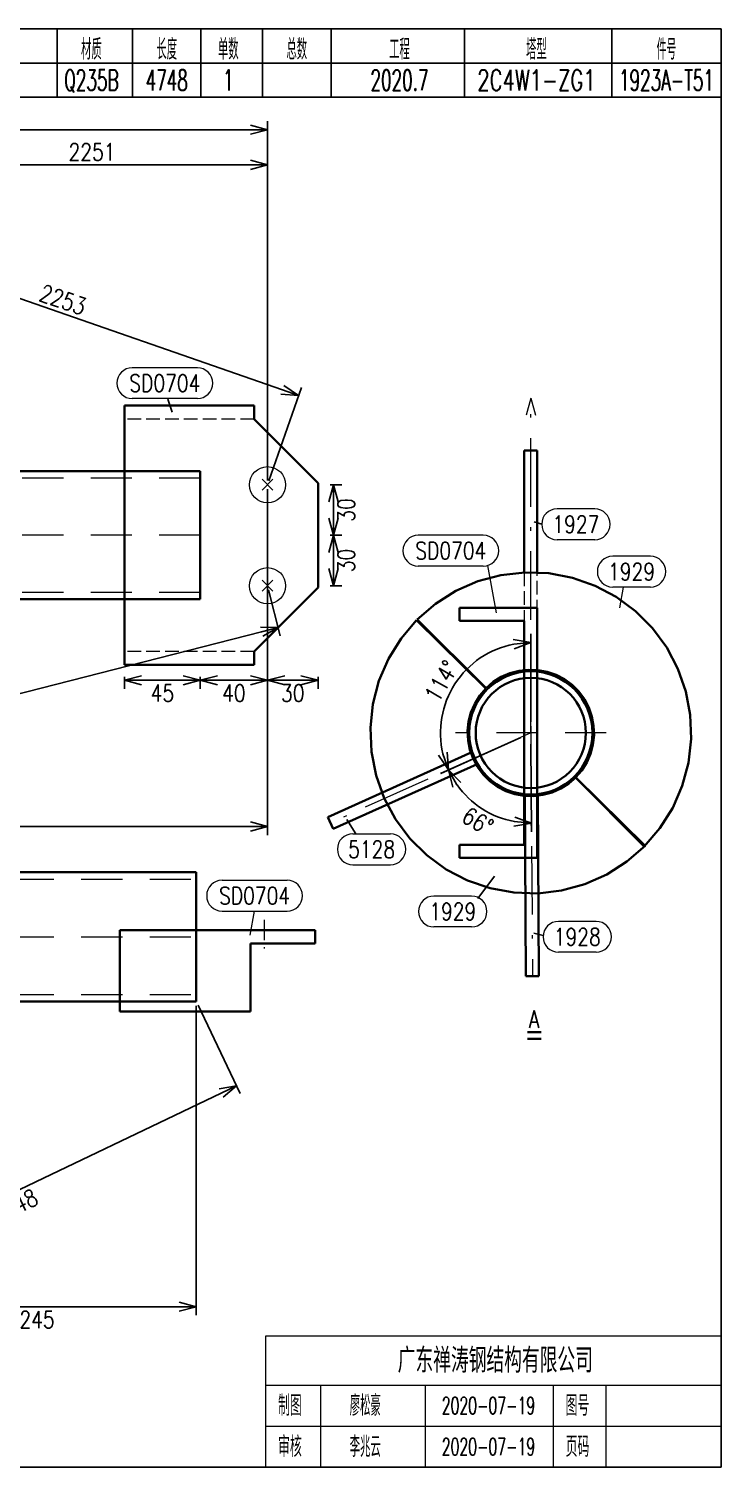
# Model space of a CAD drawing. Extents: x 154981 to 165753, y -86801 to -82885.
# Drawn here: x 160073 to 160174.1, y -84356.7 to -84146.7 of the extents above; entities that cross this region are included whole.
import ezdxf
from ezdxf.enums import TextEntityAlignment as Align

# ---------------------------------------------------------------- set-up
doc = ezdxf.new("R2010")
doc.units = 0
doc.header["$MEASUREMENT"] = 0
for name, pattern in [('一点画线', [5.2, 3, -1, 0.2, -1]), ('虚线', [2.75, 2, -0.75]), ('长一点画线', [16.5, 10, -3, 0.5, -3]), ('长虚线', [10, 6, -4])]:
    doc.linetypes.add(name, pattern=pattern)
doc.layers.get('0').update_dxf_attribs({"linetype": 'CONTINUOUS', "lineweight": 25})
doc.layers.get('Defpoints').update_dxf_attribs({"linetype": 'CONTINUOUS'})
doc.layers.add('4', color=7, linetype='CONTINUOUS', lineweight=25)
doc.layers.add('5', color=7, linetype='CONTINUOUS', lineweight=25)
doc.styles.add('DimFont', font='simplex.shx', dxfattribs={"width": 0.8, "bigfont": 'gbhzfs.shx'})
doc.styles.get("Standard").update_dxf_attribs({"font": 'simplex.shx', "width": 0.7, "height": 3, "bigfont": 'gbhzfs.shx'})
doc.dimstyles.new('DHDxfDimStyleOpen30', dxfattribs={"dimtxt": 2.5, "dimasz": 2.5, "dimexe": 1.25, "dimexo": 0.625, "dimtad": 2, "dimtxsty": 'DimFont', "dimblk": 'OPEN30', "dimblk1": 'OPEN30', "dimblk2": 'OPEN30', "dimcen": 2.5, "dimadec": 0, "dimazin": 0, "dimtfac": 1, "dimtmove": 0, "dimatfit": 3, "dimfxl": 0, "dimarcsym": 0})

# ---------------------------------------------------------------- blocks, each defined once
blk = doc.blocks.new('_OPEN30')
at = {"color": 0, "linetype": 'ByBlock', "lineweight": -2}
for p, q in [((-1, 0.268), (0, 0)), ((0, 0), (-1, -0.268)), ((0, 0), (-1, 0))]:
    blk.add_line(p, q, dxfattribs=at)
blk = doc.blocks.new('*D920')
at = {"layer": '5', "color": 3, "linetype": 'Continuous', "lineweight": -2}
for p, q in [((160107.85, -84241.28), (160107.85, -84243.03)), ((160115.22, -84241.28), (160115.22, -84243.03)), ((160112.72, -84241.78), (160110.35, -84241.78))]:
    blk.add_line(p, q, dxfattribs=at)
at = {"layer": 'Defpoints', "color": 0, "linetype": 'Continuous'}
for p in [(160107.85, -84240.65), (160115.22, -84240.65), (160107.85, -84241.78)]:
    blk.add_point(p, dxfattribs=at)
at = {"layer": '5', "color": 3, "linetype": 'Continuous', "lineweight": -2, "xscale": 2.5, "yscale": 2.5, "zscale": 2.5, "rotation": 180}
blk.add_blockref('_OPEN30', (160107.85, -84241.78), dxfattribs=at)
at = {"layer": '5', "color": 3, "linetype": 'Continuous', "lineweight": -2, "xscale": 2.5, "yscale": 2.5, "zscale": 2.5}
blk.add_blockref('_OPEN30', (160115.22, -84241.78), dxfattribs=at)
at = {"layer": '5', "color": 6, "linetype": 'Continuous', "lineweight": 18, "insert": (160111.53, -84243.65), "char_height": 2.5, "attachment_point": 5, "line_spacing_factor": 0.6, "style": 'DimFont'}
blk.add_mtext('30', dxfattribs=at)
blk = doc.blocks.new('*D919')
at = {"layer": '5', "color": 3, "linetype": 'Continuous', "lineweight": -2}
for p, q in [((160098.02, -84241.28), (160098.02, -84243.03)), ((160107.85, -84241.28), (160107.85, -84243.03)), ((160105.35, -84241.78), (160100.52, -84241.78))]:
    blk.add_line(p, q, dxfattribs=at)
at = {"layer": 'Defpoints', "color": 0, "linetype": 'Continuous'}
for p in [(160098.02, -84240.65), (160107.85, -84240.65), (160098.02, -84241.78)]:
    blk.add_point(p, dxfattribs=at)
at = {"layer": '5', "color": 3, "linetype": 'Continuous', "lineweight": -2, "xscale": 2.5, "yscale": 2.5, "zscale": 2.5, "rotation": 180}
blk.add_blockref('_OPEN30', (160098.02, -84241.78), dxfattribs=at)
at = {"layer": '5', "color": 3, "linetype": 'Continuous', "lineweight": -2, "xscale": 2.5, "yscale": 2.5, "zscale": 2.5}
blk.add_blockref('_OPEN30', (160107.85, -84241.78), dxfattribs=at)
at = {"layer": '5', "color": 6, "linetype": 'Continuous', "lineweight": 18, "insert": (160102.93, -84243.65), "char_height": 2.5, "attachment_point": 5, "line_spacing_factor": 0.6, "style": 'DimFont'}
blk.add_mtext('40', dxfattribs=at)
blk = doc.blocks.new('*D918')
at = {"layer": '5', "color": 3, "linetype": 'Continuous', "lineweight": -2}
for p, q in [((160086.96, -84241.28), (160086.96, -84243.03)), ((160098.02, -84241.28), (160098.02, -84243.03)), ((160095.52, -84241.78), (160089.46, -84241.78))]:
    blk.add_line(p, q, dxfattribs=at)
at = {"layer": 'Defpoints', "color": 0, "linetype": 'Continuous'}
for p in [(160086.96, -84240.65), (160098.02, -84240.65), (160086.96, -84241.78)]:
    blk.add_point(p, dxfattribs=at)
at = {"layer": '5', "color": 3, "linetype": 'Continuous', "lineweight": -2, "xscale": 2.5, "yscale": 2.5, "zscale": 2.5, "rotation": 180}
blk.add_blockref('_OPEN30', (160086.96, -84241.78), dxfattribs=at)
at = {"layer": '5', "color": 3, "linetype": 'Continuous', "lineweight": -2, "xscale": 2.5, "yscale": 2.5, "zscale": 2.5}
blk.add_blockref('_OPEN30', (160098.02, -84241.78), dxfattribs=at)
at = {"layer": '5', "color": 6, "linetype": 'Continuous', "lineweight": 18, "insert": (160092.49, -84243.65), "char_height": 2.5, "attachment_point": 5, "line_spacing_factor": 0.6, "style": 'DimFont'}
blk.add_mtext('45', dxfattribs=at)
blk = doc.blocks.new('*D917')
at = {"layer": '5', "color": 3, "linetype": 'Continuous', "lineweight": -2}
for p, q in [((160116.97, -84213.24), (160118.72, -84213.24)), ((160117.47, -84215.74), (160117.47, -84218.11)), ((160116.97, -84220.61), (160118.72, -84220.61))]:
    blk.add_line(p, q, dxfattribs=at)
at = {"layer": 'Defpoints', "color": 0, "linetype": 'Continuous'}
for p in [(160116.34, -84213.24), (160116.34, -84220.61), (160117.47, -84220.61)]:
    blk.add_point(p, dxfattribs=at)
at = {"layer": '5', "color": 3, "linetype": 'Continuous', "lineweight": -2, "xscale": 2.5, "yscale": 2.5, "zscale": 2.5}
for p, rotation in [((160117.47, -84213.24), 90), ((160117.47, -84220.61), 270)]:
    blk.add_blockref('_OPEN30', p, dxfattribs=dict(at, rotation=rotation))
at = {"layer": '5', "color": 6, "linetype": 'Continuous', "lineweight": 18, "insert": (160119.34, -84216.92), "char_height": 2.5, "attachment_point": 5, "rotation": 90, "line_spacing_factor": 0.6, "style": 'DimFont'}
blk.add_mtext('30', dxfattribs=at)
blk = doc.blocks.new('*D916')
at = {"layer": '5', "color": 3, "linetype": 'Continuous', "lineweight": -2}
for p, q in [((160116.97, -84220.61), (160118.72, -84220.61)), ((160117.47, -84223.11), (160117.47, -84225.48)), ((160116.97, -84227.98), (160118.72, -84227.98))]:
    blk.add_line(p, q, dxfattribs=at)
at = {"layer": 'Defpoints', "color": 0, "linetype": 'Continuous'}
for p in [(160116.34, -84220.61), (160116.34, -84227.98), (160117.47, -84227.98)]:
    blk.add_point(p, dxfattribs=at)
at = {"layer": '5', "color": 3, "linetype": 'Continuous', "lineweight": -2, "xscale": 2.5, "yscale": 2.5, "zscale": 2.5}
for p, rotation in [((160117.47, -84220.61), 90), ((160117.47, -84227.98), 270)]:
    blk.add_blockref('_OPEN30', p, dxfattribs=dict(at, rotation=rotation))
at = {"layer": '5', "color": 6, "linetype": 'Continuous', "lineweight": 18, "insert": (160119.34, -84224.29), "char_height": 2.5, "attachment_point": 5, "rotation": 90, "line_spacing_factor": 0.6, "style": 'DimFont'}
blk.add_mtext('30', dxfattribs=at)
blk = doc.blocks.new('板孔21.5')
at = {"layer": '5', "color": 7, "linetype": 'Continuous', "lineweight": 13}
for p, q in [((-0.3, -0.3), (0.3, 0.3)), ((0.3, -0.3), (-0.3, 0.3))]:
    blk.add_line(p, q, dxfattribs=at)
blk.add_circle((0, 0), 1, dxfattribs=at)
blk = doc.blocks.new('*D910')
at = {"layer": '5', "color": 3, "linetype": 'Continuous', "lineweight": -2}
for p, q in [((160108, -84228.58), (160109.71, -84235.29)), ((160106.98, -84234.7), (160015.56, -84258.03)), ((160011.73, -84253.15), (160013.44, -84259.86))]:
    blk.add_line(p, q, dxfattribs=at)
at = {"layer": 'Defpoints', "color": 0, "linetype": 'Continuous'}
for p in [(160107.85, -84227.98), (160011.58, -84252.54), (160013.13, -84258.64)]:
    blk.add_point(p, dxfattribs=at)
at = {"layer": '5', "color": 3, "linetype": 'Continuous', "lineweight": -2, "xscale": 2.5, "yscale": 2.5, "zscale": 2.5}
for p, rotation in [((160109.41, -84234.08), 14.31308638865607), ((160013.13, -84258.64), 194.3130863886561)]:
    blk.add_blockref('_OPEN30', p, dxfattribs=dict(at, rotation=rotation))
at = {"layer": '5', "color": 6, "linetype": 'Continuous', "lineweight": 18, "insert": (160066.6, -84246.94), "char_height": 2.5, "attachment_point": 5, "rotation": 14.3131, "line_spacing_factor": 0.6, "style": 'DimFont'}
blk.add_mtext('2386', dxfattribs=at)
blk = doc.blocks.new('*D908')
at = {"layer": '5', "color": 3, "linetype": 'Continuous', "lineweight": -2}
for p, q in [((160044.37, -84190.48), (160049.11, -84176.85)), ((160110.02, -84199.38), (160051.06, -84178.86)), ((160108.05, -84212.65), (160112.8, -84199.02))]:
    blk.add_line(p, q, dxfattribs=at)
at = {"layer": 'Defpoints', "color": 0, "linetype": 'Continuous'}
for p in [(160048.7, -84178.04), (160044.16, -84191.07), (160107.85, -84213.24)]:
    blk.add_point(p, dxfattribs=at)
at = {"layer": '5', "color": 3, "linetype": 'Continuous', "lineweight": -2, "xscale": 2.5, "yscale": 2.5, "zscale": 2.5}
for p, rotation in [((160048.7, -84178.04), 160.8109523190487), ((160112.38, -84200.2), 340.8109523190487)]:
    blk.add_blockref('_OPEN30', p, dxfattribs=dict(at, rotation=rotation))
at = {"layer": '5', "color": 6, "linetype": 'Continuous', "lineweight": 18, "insert": (160077.95, -84186.23), "char_height": 2.5, "attachment_point": 5, "rotation": 340.811, "line_spacing_factor": 0.6, "style": 'DimFont'}
blk.add_mtext('2253', dxfattribs=at)
blk = doc.blocks.new('*D903')
at = {"layer": '5', "color": 3, "linetype": 'Continuous', "lineweight": -2}
for p, q in [((159901.08, -84212.61), (159901.08, -84160.15)), ((160105.35, -84161.4), (159903.58, -84161.4)), ((160107.85, -84212.61), (160107.85, -84160.15))]:
    blk.add_line(p, q, dxfattribs=at)
at = {"layer": 'Defpoints', "color": 0, "linetype": 'Continuous'}
for p in [(159901.08, -84161.4), (159901.08, -84213.24), (160107.85, -84213.24)]:
    blk.add_point(p, dxfattribs=at)
at = {"layer": '5', "color": 3, "linetype": 'Continuous', "lineweight": -2, "xscale": 2.5, "yscale": 2.5, "zscale": 2.5, "rotation": 180}
blk.add_blockref('_OPEN30', (159901.08, -84161.4), dxfattribs=at)
at = {"layer": '5', "color": 3, "linetype": 'Continuous', "lineweight": -2, "xscale": 2.5, "yscale": 2.5, "zscale": 2.5}
blk.add_blockref('_OPEN30', (160107.85, -84161.4), dxfattribs=at)
at = {"layer": '5', "color": 6, "linetype": 'Continuous', "lineweight": 18, "insert": (160004.22, -84159.52), "char_height": 2.5, "attachment_point": 5, "line_spacing_factor": 0.6, "style": 'DimFont'}
blk.add_mtext('4828', dxfattribs=at)
blk = doc.blocks.new('*D902')
at = {"layer": '5', "color": 3, "linetype": 'Continuous', "lineweight": -2}
for p, q in [((160107.85, -84213.86), (160107.85, -84264.37)), ((160011.58, -84253.17), (160011.58, -84264.37)), ((160105.35, -84263.12), (160014.08, -84263.12))]:
    blk.add_line(p, q, dxfattribs=at)
at = {"layer": 'Defpoints', "color": 0, "linetype": 'Continuous'}
for p in [(160107.85, -84213.24), (160011.58, -84252.54), (160011.58, -84263.12)]:
    blk.add_point(p, dxfattribs=at)
at = {"layer": '5', "color": 3, "linetype": 'Continuous', "lineweight": -2, "xscale": 2.5, "yscale": 2.5, "zscale": 2.5, "rotation": 180}
blk.add_blockref('_OPEN30', (160011.58, -84263.12), dxfattribs=at)
at = {"layer": '5', "color": 3, "linetype": 'Continuous', "lineweight": -2, "xscale": 2.5, "yscale": 2.5, "zscale": 2.5}
blk.add_blockref('_OPEN30', (160107.85, -84263.12), dxfattribs=at)
at = {"layer": '5', "color": 6, "linetype": 'Continuous', "lineweight": 18, "insert": (160053.5, -84264.99), "char_height": 2.5, "attachment_point": 5, "line_spacing_factor": 0.6, "style": 'DimFont'}
blk.add_mtext('2384', dxfattribs=at)
blk = doc.blocks.new('*D899')
at = {"layer": '5', "color": 3, "linetype": 'Continuous', "lineweight": -2}
for p, q in [((160044.16, -84190.45), (160044.16, -84165.27)), ((160107.85, -84212.61), (160107.85, -84165.27)), ((160105.35, -84166.52), (160046.66, -84166.52))]:
    blk.add_line(p, q, dxfattribs=at)
at = {"layer": 'Defpoints', "color": 0, "linetype": 'Continuous'}
for p in [(160044.16, -84166.52), (160044.16, -84191.07), (160107.85, -84213.24)]:
    blk.add_point(p, dxfattribs=at)
at = {"layer": '5', "color": 3, "linetype": 'Continuous', "lineweight": -2, "xscale": 2.5, "yscale": 2.5, "zscale": 2.5, "rotation": 180}
blk.add_blockref('_OPEN30', (160044.16, -84166.52), dxfattribs=at)
at = {"layer": '5', "color": 3, "linetype": 'Continuous', "lineweight": -2, "xscale": 2.5, "yscale": 2.5, "zscale": 2.5}
blk.add_blockref('_OPEN30', (160107.85, -84166.52), dxfattribs=at)
at = {"layer": '5', "color": 6, "linetype": 'Continuous', "lineweight": 18, "insert": (160082.21, -84164.65), "char_height": 2.5, "attachment_point": 5, "line_spacing_factor": 0.6, "style": 'DimFont'}
blk.add_mtext('2251', dxfattribs=at)
blk = doc.blocks.new('*D896')
at = {"layer": '5', "color": 3, "linetype": 'Continuous', "lineweight": -2}
for p, q in [((160097.7, -84289.23), (160103.85, -84302.1)), ((160101.06, -84302.05), (160044.44, -84329.1)), ((160036.57, -84318.43), (160042.72, -84331.31))]:
    blk.add_line(p, q, dxfattribs=at)
at = {"layer": 'Defpoints', "color": 0, "linetype": 'Continuous'}
for p in [(160097.43, -84288.66), (160036.3, -84317.87), (160042.18, -84330.18)]:
    blk.add_point(p, dxfattribs=at)
at = {"layer": '5', "color": 3, "linetype": 'Continuous', "lineweight": -2, "xscale": 2.5, "yscale": 2.5, "zscale": 2.5}
for p, rotation in [((160103.31, -84300.97), 25.53706386824413), ((160042.18, -84330.18), 205.5370638682442)]:
    blk.add_blockref('_OPEN30', p, dxfattribs=dict(at, rotation=rotation))
at = {"layer": '5', "color": 6, "linetype": 'Continuous', "lineweight": 18, "insert": (160070.94, -84318.52), "char_height": 2.5, "attachment_point": 5, "rotation": 25.5371, "line_spacing_factor": 0.6, "style": 'DimFont'}
blk.add_mtext('2248', dxfattribs=at)
blk = doc.blocks.new('*D891')
at = {"layer": '5', "color": 3, "linetype": 'Continuous', "lineweight": -2}
for p, q in [((160097.43, -84289.29), (160097.43, -84334.48)), ((160036.3, -84318.49), (160036.3, -84334.48)), ((160038.8, -84333.23), (160094.93, -84333.23))]:
    blk.add_line(p, q, dxfattribs=at)
at = {"layer": 'Defpoints', "color": 0, "linetype": 'Continuous'}
for p in [(160097.43, -84288.66), (160036.3, -84317.87), (160097.43, -84333.23)]:
    blk.add_point(p, dxfattribs=at)
at = {"layer": '5', "color": 3, "linetype": 'Continuous', "lineweight": -2, "xscale": 2.5, "yscale": 2.5, "zscale": 2.5, "rotation": 180}
blk.add_blockref('_OPEN30', (160036.3, -84333.23), dxfattribs=at)
at = {"layer": '5', "color": 3, "linetype": 'Continuous', "lineweight": -2, "xscale": 2.5, "yscale": 2.5, "zscale": 2.5}
blk.add_blockref('_OPEN30', (160097.43, -84333.23), dxfattribs=at)
at = {"layer": '5', "color": 6, "linetype": 'Continuous', "lineweight": 18, "insert": (160073.32, -84335.11), "char_height": 2.5, "attachment_point": 5, "line_spacing_factor": 0.6, "style": 'DimFont'}
blk.add_mtext('2245', dxfattribs=at)
blk = doc.blocks.new('*D890')
at = {"layer": '5', "color": 3, "linetype": 'Continuous', "lineweight": -2}
for p, q in [((160144.82, -84250.13), (160133.14, -84255.38)), ((160146.31, -84251.09), (160146.39, -84263.89))]:
    blk.add_line(p, q, dxfattribs=at)
blk.add_arc((160146.3, -84249.46), 13.17, 215.0917, 259.4755, dxfattribs=at)
at = {"layer": 'Defpoints', "color": 0, "linetype": 'Continuous'}
for p in [(160145.39, -84249.87), (160146.3, -84249.46), (160146.31, -84250.46), (160137.19, -84258.98)]:
    blk.add_point(p, dxfattribs=at)
at = {"layer": '5', "color": 3, "linetype": 'Continuous', "lineweight": -2, "xscale": 2.5, "yscale": 2.5, "zscale": 2.5}
for p, rotation in [((160134.28, -84254.86), 119.6470307729205), ((160146.38, -84262.64), 354.9201555204709)]:
    blk.add_blockref('_OPEN30', p, dxfattribs=dict(at, rotation=rotation))
at = {"layer": '5', "color": 4, "linetype": 'Continuous', "lineweight": 18, "insert": (160138.55, -84262.36), "char_height": 2.5, "attachment_point": 5, "rotation": 328.987, "style": 'DimFont'}
blk.add_mtext('66%%d', dxfattribs=at)
blk = doc.blocks.new('*D889')
at = {"layer": '5', "color": 3, "linetype": 'Continuous', "lineweight": -2}
for p, q in [((160146.3, -84247.84), (160146.3, -84235.02)), ((160144.82, -84250.13), (160133.13, -84255.38))]:
    blk.add_line(p, q, dxfattribs=at)
blk.add_arc((160146.3, -84249.46), 13.19, 100.8728, 193.3296, dxfattribs=at)
at = {"layer": 'Defpoints', "color": 0, "linetype": 'Continuous'}
for p in [(160138.17, -84239.08), (160145.39, -84249.87), (160146.3, -84248.46), (160146.3, -84249.46)]:
    blk.add_point(p, dxfattribs=at)
at = {"layer": '5', "color": 3, "linetype": 'Continuous', "lineweight": -2, "xscale": 2.5, "yscale": 2.5, "zscale": 2.5}
for p, rotation in [((160146.3, -84236.27), 5.436391872995388), ((160134.27, -84254.87), 288.7659752516295)]:
    blk.add_blockref('_OPEN30', p, dxfattribs=dict(at, rotation=rotation))
at = {"layer": '5', "color": 4, "linetype": 'Continuous', "lineweight": 18, "insert": (160133.26, -84241.91), "char_height": 2.5, "attachment_point": 5, "rotation": 59.9156, "style": 'DimFont'}
blk.add_mtext('114%%d', dxfattribs=at)
blk = doc.blocks.new('CTDHK')
at = {"color": 0, "linetype": 'Continuous'}
for p, q in [((0, 210), (297, 210)), ((297, 210), (297, 0)), ((297, 0), (0, 0))]:
    blk.add_line(p, q, dxfattribs=at)

msp = doc.modelspace()

# ---------------------------------------------------------------- linework, layer by layer
at = {"color": 3, "linetype": 'Continuous'}
for p, q in [((160093.26695, -84200.74567), (160093.9174, -84202.62389)), ((160146.80095, -84218.64458), (160147.92217, -84219.00157)), ((160119.40921, -84262.12869), (160120.74465, -84264.17515)), ((160141.00474, -84270.3816), (160138.54191, -84273.6412)), ((160146.72344, -84278.71879), (160148.09607, -84279.05095))]:
    msp.add_line(p, q, dxfattribs=at)
at = {"layer": '4', "color": 1, "linetype": 'Continuous', "lineweight": 25}
for p, q in [((160077.11666, -84156.66733), (160077.11666, -84146.66733)), ((160088.11666, -84156.66733), (160088.11666, -84146.66733)), ((160098.11666, -84156.66733), (160098.11666, -84146.66733)), ((160107.11666, -84156.66733), (160107.11666, -84146.66733)), ((160117.11666, -84156.66733), (160117.11666, -84146.66733)), ((160136.61666, -84156.66733), (160136.61666, -84146.66733)), ((160158.11666, -84156.66733), (160158.11666, -84146.66733)), ((160027.11666, -84151.66733), (160174.11666, -84151.66733)), ((160027.11666, -84156.66733), (160174.11666, -84156.66733))]:
    msp.add_line(p, q, dxfattribs=at)
at = {"layer": '4', "color": 1, "linetype": 'Continuous', "lineweight": 18}
for p, q in [((160107.61666, -84337.46733), (160174.11666, -84337.46733)), ((160107.61666, -84356.66733), (160107.61666, -84337.46733)), ((160107.61666, -84344.66733), (160174.11666, -84344.66733)), ((160115.61666, -84356.66733), (160115.61666, -84344.66733)), ((160130.91666, -84356.66733), (160130.91666, -84344.66733)), ((160149.61666, -84356.66733), (160149.61666, -84344.66733)), ((160157.31666, -84356.66733), (160157.31666, -84344.66733)), ((160107.61666, -84350.66733), (160174.11666, -84350.66733))]:
    msp.add_line(p, q, dxfattribs=at)
msp.add_lwpolyline([(159877.11666, -84146.66733), (159877.11666, -84356.66733), (160174.11666, -84356.66733), (160174.11666, -84146.66733)], close=True, dxfattribs=at)
at = {"layer": '5', "color": 3, "linetype": 'Continuous', "lineweight": 18}
for p, q in [((160097.59184, -84196.15811), (160088.09184, -84196.15811)), ((160097.59184, -84200.65811), (160088.09184, -84200.65811)), ((160155.64099, -84216.7557), (160150.14099, -84216.7557)), ((160139.36376, -84220.61287), (160129.86376, -84220.61287)), ((160155.64099, -84221.2557), (160150.14099, -84221.2557)), ((160163.76876, -84223.67202), (160158.26876, -84223.67202)), ((160139.36376, -84225.11287), (160129.86376, -84225.11287)), ((160141.26631, -84231.93748), (160140.02879, -84225.03)), ((160163.76876, -84228.17202), (160158.26876, -84228.17202)), ((160159.28315, -84231.18862), (160159.8296, -84228.17202)), ((160120.29562, -84264.20188), (160125.79562, -84264.20188)), ((160120.29562, -84268.70188), (160125.79562, -84268.70188)), ((160101.20563, -84270.98539), (160110.70563, -84270.98539)), ((160137.64814, -84273.28443), (160132.14814, -84273.28443)), ((160101.20563, -84275.48539), (160110.70563, -84275.48539)), ((160105.31988, -84279.01509), (160105.95563, -84275.48539)), ((160155.83747, -84276.97759), (160150.33747, -84276.97759)), ((160137.64814, -84277.78443), (160132.14814, -84277.78443)), ((160155.83747, -84281.47759), (160150.33747, -84281.47759))]:
    msp.add_line(p, q, dxfattribs=at)
at = {"layer": '5', "color": 7, "linetype": '长一点画线', "lineweight": 18}
for p, q in [((160146.30059, -84200.58733), (160145.63072, -84203.08733)), ((160146.30059, -84200.58733), (160145.63072, -84203.08733)), ((160146.30059, -84232.92014), (160146.30059, -84200.58733)), ((160146.30059, -84200.58733), (160146.97047, -84203.08733)), ((160146.30059, -84200.58733), (160146.97047, -84203.08733)), ((160146.30059, -84249.46351), (160146.30059, -84263.48231))]:
    msp.add_line(p, q, dxfattribs=at)
at = {"layer": '5', "color": 7, "linetype": 'Continuous', "lineweight": 35}
for p, q in [((160105.88216, -84201.68842), (160086.96386, -84201.68842)), ((160086.96386, -84201.68842), (160086.96386, -84239.52502)), ((160105.88216, -84203.65396), (160105.88216, -84201.68842)), ((160115.21846, -84212.99026), (160105.88216, -84203.65396)), ((160147.24796, -84208.23219), (160145.35322, -84208.23219)), ((160145.35322, -84208.23219), (160145.35322, -84226.0405)), ((160147.24796, -84226.10079), (160147.24796, -84208.23219)), ((160098.02001, -84211.27042), (159910.90681, -84211.27042)), ((160098.02001, -84229.94303), (160098.02001, -84211.27042)), ((160115.21846, -84228.22318), (160115.21846, -84212.99026)), ((160138.55642, -84227.33193), (160141.94145, -84226.42491)), ((160141.94145, -84226.42491), (160145.42387, -84226.03254)), ((160145.42387, -84226.03254), (160148.92586, -84226.16357)), ((160148.92586, -84226.16357), (160152.36922, -84226.81509)), ((160105.88216, -84237.55949), (160115.21846, -84228.22318)), ((160132.37707, -84230.59781), (160135.34437, -84228.73333)), ((160135.34437, -84228.73333), (160138.55642, -84227.33193)), ((160152.36922, -84226.81509), (160155.67701, -84227.97254)), ((160155.67701, -84227.97254), (160158.77534, -84229.61005)), ((159910.90681, -84229.94303), (160098.02001, -84229.94303)), ((160129.7208, -84232.88372), (160132.37707, -84230.59781)), ((160158.77534, -84229.61005), (160161.59502, -84231.69107)), ((160127.34662, -84235.66039), (160129.61557, -84232.98962)), ((160129.61557, -84232.98962), (160139.7277, -84242.97379)), ((160139.76916, -84242.93208), (160129.7208, -84232.88372)), ((160147.24796, -84231.22667), (160135.87954, -84231.22667)), ((160135.87954, -84231.22667), (160135.87954, -84233.1214)), ((160147.24796, -84267.70035), (160147.24796, -84231.22667)), ((160161.59502, -84231.69107), (160164.07303, -84234.16909)), ((160135.87954, -84233.1214), (160145.35322, -84233.1214)), ((160145.35322, -84233.1214), (160145.35322, -84265.80561)), ((160164.07303, -84234.16909), (160166.15405, -84236.98876)), ((160125.50107, -84238.63951), (160127.34662, -84235.66039)), ((160166.15405, -84236.98876), (160167.79157, -84240.08709)), ((160105.88216, -84239.52502), (160105.88216, -84237.55949)), ((160124.12015, -84241.86041), (160125.50107, -84238.63951)), ((160086.96386, -84239.52502), (160105.88216, -84239.52502)), ((160141.98451, -84241.29707), (160140.81557, -84242.03157)), ((160143.24986, -84240.74501), (160141.98451, -84241.29707)), ((160144.58336, -84240.3877), (160143.24986, -84240.74501)), ((160145.95522, -84240.23313), (160144.58336, -84240.3877)), ((160145.35322, -84240.30095), (160145.35322, -84240.46351)), ((160145.35322, -84240.46351), (160147.24796, -84240.46351)), ((160147.33479, -84240.28475), (160145.95522, -84240.23313)), ((160147.24796, -84240.46351), (160147.24796, -84240.2815)), ((160148.69126, -84240.5414), (160147.33479, -84240.28475)), ((160149.99433, -84240.99737), (160148.69126, -84240.5414)), ((160151.21489, -84241.64245), (160149.99433, -84240.99737)), ((160167.79157, -84240.08709), (160168.94901, -84243.39488)), ((160123.23471, -84245.25115), (160124.12015, -84241.86041)), ((160139.7277, -84242.97379), (160138.83388, -84244.02592)), ((160140.81557, -84242.03157), (160139.76916, -84242.93208)), ((160152.32567, -84242.46224), (160151.21489, -84241.64245)), ((160153.30186, -84243.43843), (160152.32567, -84242.46224)), ((160154.12165, -84244.54921), (160153.30186, -84243.43843)), ((160168.94901, -84243.39488), (160169.60053, -84246.83824)), ((160122.86451, -84248.73599), (160123.23471, -84245.25115)), ((160138.10684, -84245.19951), (160137.56284, -84246.46835)), ((160138.83388, -84244.02592), (160138.10684, -84245.19951)), ((160154.76673, -84245.76977), (160154.12165, -84244.54921)), ((160137.56284, -84246.46835), (160137.21403, -84247.8041)), ((160155.2227, -84247.07284), (160154.76673, -84245.76977)), ((160155.47936, -84248.42931), (160155.2227, -84247.07284)), ((160169.60053, -84246.83824), (160169.73156, -84250.34023)), ((160123.01784, -84252.23708), (160122.86451, -84248.73599)), ((160137.21403, -84247.8041), (160137.0682, -84249.17691)), ((160137.0682, -84249.17691), (160137.1286, -84250.55613)), ((160155.3764, -84251.18075), (160155.53098, -84249.80889)), ((160155.53098, -84249.80889), (160155.47936, -84248.42931)), ((160137.1286, -84250.55613), (160137.39389, -84251.91094)), ((160137.39389, -84251.91094), (160137.85814, -84253.21108)), ((160155.01909, -84252.51424), (160155.3764, -84251.18075)), ((160169.73156, -84250.34023), (160169.33919, -84253.82265)), ((160137.70328, -84252.28906), (160116.64078, -84261.75597)), ((160117.41755, -84263.48416), (160138.48005, -84254.01725)), ((160123.69127, -84255.67622), (160123.01784, -84252.23708)), ((160138.48005, -84254.01725), (160137.70328, -84252.28906)), ((160137.85814, -84253.21108), (160138.51098, -84254.4275)), ((160153.73254, -84254.94853), (160154.46703, -84253.7796)), ((160154.46703, -84253.7796), (160155.01909, -84252.51424)), ((160169.33919, -84253.82265), (160168.43217, -84257.20768)), ((160124.86976, -84258.97657), (160123.69127, -84255.67622)), ((160138.51098, -84254.4275), (160139.33783, -84255.53304)), ((160139.33783, -84255.53304), (160140.32022, -84256.503)), ((160151.83283, -84256.86038), (160152.87348, -84255.95322)), ((160152.83203, -84255.99494), (160153.73254, -84254.94853)), ((160162.88039, -84266.0433), (160152.83203, -84255.99494)), ((160152.87348, -84255.95322), (160162.98562, -84265.9374)), ((160140.32022, -84256.503), (160141.43619, -84257.3157)), ((160141.43619, -84257.3157), (160142.66083, -84257.953)), ((160142.66083, -84257.953), (160143.96678, -84258.40065)), ((160148.07558, -84258.5282), (160149.40678, -84258.16241)), ((160149.40678, -84258.16241), (160150.66859, -84257.6023)), ((160150.66859, -84257.6023), (160151.83283, -84256.86038)), ((160168.43217, -84257.20768), (160167.03077, -84260.41973)), ((160126.52697, -84262.06442), (160124.86976, -84258.97657)), ((160143.96678, -84258.40065), (160145.32486, -84258.64867)), ((160145.32486, -84258.64867), (160146.70473, -84258.69151)), ((160145.41055, -84258.46936), (160147.30525, -84258.45729)), ((160145.59449, -84284.99157), (160145.41055, -84258.46936)), ((160146.70473, -84258.69151), (160148.07558, -84258.5282)), ((160147.30525, -84258.45729), (160147.48919, -84284.9795)), ((160116.64078, -84261.75597), (160117.41755, -84263.48416)), ((160128.62589, -84264.87078), (160126.52697, -84262.06442)), ((160167.03077, -84260.41973), (160165.16629, -84263.38703)), ((160165.16629, -84263.38703), (160162.88039, -84266.0433)), ((160131.11964, -84267.33297), (160128.62589, -84264.87078)), ((160145.35322, -84265.80561), (160135.87954, -84265.80561)), ((160135.87954, -84265.80561), (160135.87954, -84267.70035)), ((160162.98562, -84265.9374), (160160.34395, -84268.24017)), ((160133.95251, -84269.39599), (160131.11964, -84267.33297)), ((160135.87954, -84267.70035), (160147.24796, -84267.70035)), ((160160.34395, -84268.24017), (160157.38858, -84270.12351)), ((160097.42909, -84269.80946), (159910.6461, -84269.80946)), ((160097.42909, -84288.66132), (160097.42909, -84269.80946)), ((160137.06121, -84271.01375), (160133.95251, -84269.39599)), ((160157.38858, -84270.12351), (160154.18553, -84271.54533)), ((160140.3763, -84272.15011), (160137.06121, -84271.01375)), ((160143.82373, -84272.77969), (160140.3763, -84272.15011)), ((160147.32649, -84272.88842), (160143.82373, -84272.77969)), ((160150.80633, -84272.47388), (160147.32649, -84272.88842)), ((160154.18553, -84271.54533), (160150.80633, -84272.47388)), ((160086.2668, -84290.14963), (160086.2668, -84278.24319)), ((160086.2668, -84278.24319), (160114.79265, -84278.24319)), ((160114.79265, -84278.24319), (160114.79265, -84280.22759)), ((160114.79265, -84280.22759), (160105.36672, -84280.22759)), ((160105.36672, -84280.22759), (160105.36672, -84290.14963)), ((160147.48919, -84284.9795), (160145.59449, -84284.99157)), ((159910.6461, -84288.66132), (160097.42909, -84288.66132)), ((160105.36672, -84290.14963), (160086.2668, -84290.14963))]:
    msp.add_line(p, q, dxfattribs=at)
at = {"layer": '5', "color": 7, "linetype": '虚线', "lineweight": 18}
for p, q in [((160105.88216, -84203.65396), (160086.96386, -84203.65396)), ((160145.35322, -84226.0405), (160145.35322, -84240.30095)), ((160147.24796, -84240.2815), (160147.24796, -84226.10079)), ((160105.88216, -84237.55949), (160086.96386, -84237.55949))]:
    msp.add_line(p, q, dxfattribs=at)
at = {"layer": '5', "color": 240, "linetype": '长一点画线', "lineweight": 18}
for p, q in [((160146.30059, -84249.46351), (160146.30059, -84208.23219)), ((160146.30059, -84249.46351), (160117.02916, -84262.62006)), ((160146.30059, -84249.46351), (160146.38978, -84263.46977)), ((160146.40584, -84265.99208), (160146.54184, -84284.98554))]:
    msp.add_line(p, q, dxfattribs=at)
at = {"layer": '5', "color": 7, "linetype": '长虚线', "lineweight": 18}
for p, q in [((160098.02001, -84212.27042), (159910.90681, -84212.27042)), ((160098.02001, -84228.94303), (159910.90681, -84228.94303)), ((159910.6461, -84270.80946), (160097.42909, -84270.80946)), ((159910.6461, -84287.66132), (160097.42909, -84287.66132))]:
    msp.add_line(p, q, dxfattribs=at)
at = {"layer": '5', "color": 56, "linetype": '长虚线', "lineweight": 18}
for p, q in [((160098.02001, -84220.60672), (159910.90681, -84220.60672)), ((159910.6461, -84279.23539), (160097.42909, -84279.23539))]:
    msp.add_line(p, q, dxfattribs=at)
at = {"layer": '5', "color": 240, "linetype": '长虚线', "lineweight": 18}
for p, q in [((160146.30059, -84238.46351), (160146.30059, -84260.46351)), ((160157.30059, -84249.46351), (160135.30059, -84249.46351))]:
    msp.add_line(p, q, dxfattribs=at)
at = {"layer": '5', "color": 7, "linetype": '一点画线', "lineweight": 18}
msp.add_line((160107.35113, -84276.73539), (160107.35113, -84281.73539), dxfattribs=at)
msp.add_line((160107.35113, -84276.73539), (160107.35113, -84281.73539), dxfattribs=at)
at = {"layer": '5', "color": 3, "linetype": 'Continuous', "lineweight": 35}
for p, q in [((160147.79821, -84293.13004), (160145.79821, -84293.13004)), ((160147.79821, -84294.13004), (160145.79821, -84294.13004))]:
    msp.add_line(p, q, dxfattribs=at)
at = {"layer": '5', "color": 7, "linetype": 'Continuous', "lineweight": 35}
for radius in [9, 9, 8.05263, 8.05263]:
    msp.add_circle((160146.30059, -84249.46351), radius, dxfattribs=at)
at = {"layer": '5', "color": 3, "linetype": 'Continuous', "lineweight": 18}
for centre, start, end in [((160088.09184, -84198.40811), 90, 270), ((160097.59184, -84198.40811), 270, 90), ((160150.14099, -84219.0057), 90, 270), ((160155.64099, -84219.0057), 270, 90), ((160129.86376, -84222.86287), 90, 270), ((160139.36376, -84222.86287), 270, 90), ((160158.26876, -84225.92202), 90, 270), ((160163.76876, -84225.92202), 270, 90), ((160120.29562, -84266.45188), 90, 270), ((160125.79562, -84266.45188), 270, 90), ((160101.20563, -84273.23539), 90, 270), ((160110.70563, -84273.23539), 270, 90), ((160132.14814, -84275.53443), 90, 270), ((160137.64814, -84275.53443), 270, 90), ((160150.33747, -84279.22759), 90, 270), ((160155.83747, -84279.22759), 270, 90)]:
    msp.add_arc(centre, 2.25, start, end, dxfattribs=at)

# ---------------------------------------------------------------- block references
at = {"color": 2, "linetype": 'Continuous'}
msp.add_blockref('CTDHK', (159877.11666, -84356.66733), dxfattribs=at)
at = {"layer": '5', "color": 7, "linetype": 'Continuous', "lineweight": 35, "xscale": 2.64100000000326, "yscale": 2.64100000000326, "zscale": 2.641, "rotation": 180}
for p in [(160107.84769, -84213.23595), (160107.84769, -84227.97749)]:
    msp.add_blockref('板孔21.5', p, dxfattribs=at)

# ---------------------------------------------------------------- texts
at = {"layer": '4', "color": 1, "linetype": 'Continuous', "lineweight": 25}
for s, width, p in [('材质', 0.7, (160082.11666, -84149.66733)), ('长度', 0.7, (160093.11666, -84149.66733)), ('单数', 0.7, (160102.11666, -84149.66733)), ('总数', 0.7, (160112.11666, -84149.66733)), ('工程', 0.7, (160127.11666, -84149.66733)), ('塔型', 0.7, (160147.11666, -84149.66733)), ('件号', 0.6, (160166.11666, -84149.66733)), ('Q235B', 0.6, (160082.11666, -84154.16733)), ('4748', 0.6, (160093.11666, -84154.16733)), ('2020.7', 0.6, (160127.11666, -84154.16733)), ('2C4W1-ZG1', 0.7, (160147.11666, -84154.16733))]:
    msp.add_text(s, height=3, dxfattribs=dict(at, width=width)).set_placement(p, align=Align.MIDDLE_CENTER)
at = {"layer": '4', "color": 4, "linetype": 'Continuous', "lineweight": 25, "width": 0.6}
for s, p in [('1', (160102.11666, -84154.16733)), ('1923A-T51', (160166.11666, -84154.16733))]:
    msp.add_text(s, height=3, dxfattribs=at).set_placement(p, align=Align.MIDDLE_CENTER)
at = {"layer": '4', "color": 1, "linetype": 'Continuous', "lineweight": 13}
msp.add_text('广东禅涛钢结构有限公司', height=3.6, dxfattribs=at).set_placement((160141.11666, -84341.06733), align=Align.MIDDLE_CENTER)
for s, height, width, p in [('制图', 3, 0.8, (160111.11666, -84347.66733)), ('廖松豪', 3, 0.7, (160122.11666, -84347.66733)), ('2020-07-19', 2.5, 0.6, (160140.11666, -84347.66733)), ('图号', 3, 0.8, (160153.11666, -84347.66733)), ('审核', 3, 0.8, (160111.11666, -84353.66733)), ('李兆云', 3, 0.7, (160122.11666, -84353.66733)), ('2020-07-19', 2.5, 0.6, (160140.11666, -84353.66733)), ('页码', 3, 0.8, (160153.11666, -84353.66733))]:
    msp.add_text(s, height=height, dxfattribs=dict(at, width=width)).set_placement(p, align=Align.MIDDLE_CENTER)
at = {"layer": '5', "color": 6, "linetype": 'Continuous', "lineweight": 18, "width": 0.8}
for s, p in [('SD0704', (160092.84184, -84198.40811)), ('1927', (160152.89099, -84219.0057)), ('SD0704', (160134.61376, -84222.86287)), ('1929', (160161.01876, -84225.92202)), ('5128', (160123.04562, -84266.45188)), ('SD0704', (160105.95563, -84273.23539)), ('1929', (160134.89814, -84275.53443)), ('1928', (160153.08747, -84279.22759))]:
    msp.add_text(s, height=2.5, dxfattribs=at).set_placement(p, align=Align.MIDDLE_CENTER)
msp.add_text('A', height=2.5, dxfattribs=at).set_placement((160146.79821, -84290.00504), align=Align.TOP_CENTER)

# ---------------------------------------------------------------- dimensions: what is measured, and where the dimension line sits
at = {"layer": '5', "color": 3, "linetype": 'Continuous', "lineweight": 18}
for base, p1, p2, angle, text, picture, middle, dimtype in [((159901.07912, -84161.39641), (160107.84769, -84213.23595), (159901.07912, -84213.23595), 180, '4828', '*D903', (160004.21512, -84161.39641), 160), ((160044.16376, -84166.52141), (160107.84769, -84213.23595), (160044.16376, -84191.07251), 180, '2251', '*D899', (160082.21332, -84166.52141), 160), ((160048.70106, -84178.03515), (160107.84769, -84213.23595), (160044.16376, -84191.07251), 160.8109523, '2253', '*D908', (160077.33557, -84188.00061), 161), ((160011.57648, -84263.11762), (160107.84769, -84213.23595), (160011.57648, -84252.54013), 180, '2384', '*D902', (160053.5045, -84263.11762), 160), ((160013.13408, -84258.64499), (160107.84769, -84227.97749), (160011.57648, -84252.54013), 194.3130864, '2386', '*D910', (160066.13354, -84245.1227), 161), ((160042.18326, -84330.17769), (160097.42909, -84288.66132), (160036.30127, -84317.86635), 205.5370639, '2248', '*D896', (160070.12981, -84316.82567), 161)]:
    dim = msp.add_linear_dim(base=base, p1=p1, p2=p2, angle=angle, text=text, dimstyle='DHDxfDimStyleOpen30', override={"dimtxt": 2.5, "dimclrd": 3, "dimclre": 3, "dimclrt": 6}, dxfattribs=at)
    dim.commit()
    dim.dimension.update_dxf_attribs({"geometry": picture, "text_midpoint": middle, "dimtype": dimtype})
at = {"layer": '5', "color": 6, "linetype": 'Continuous', "lineweight": 18}
for base, p1, p2, angle, text, picture, middle in [((160117.46846, -84220.60672), (160116.34346, -84213.23595), (160116.34346, -84220.60672), 270, '30', '*D917', (160117.46846, -84216.92134)), ((160117.46846, -84227.97749), (160116.34346, -84220.60672), (160116.34346, -84227.97749), 270, '30', '*D916', (160117.46846, -84224.29211)), ((160086.96386, -84241.77502), (160098.02001, -84240.65002), (160086.96386, -84240.65002), 180, '45', '*D918', (160092.49193, -84241.77502)), ((160098.02001, -84241.77502), (160107.84769, -84240.65002), (160098.02001, -84240.65002), 180, '40', '*D919', (160102.93385, -84241.77502)), ((160107.84769, -84241.77502), (160115.21846, -84240.65002), (160107.84769, -84240.65002), 180, '30', '*D920', (160111.53308, -84241.77502))]:
    dim = msp.add_linear_dim(base=base, p1=p1, p2=p2, angle=angle, text=text, dimstyle='DHDxfDimStyleOpen30', override={"dimtxt": 2.5, "dimclrd": 3, "dimclre": 3, "dimclrt": 6}, dxfattribs=at)
    dim.commit()
    dim.dimension.update_dxf_attribs({"geometry": picture, "text_midpoint": middle, "dimtype": 160})
at = {"layer": '5', "color": 3, "linetype": 'Continuous', "lineweight": 18}
for base, p1, p2, text, picture, middle in [((160138.16537, -84239.07613), (160145.38849, -84249.87347), (160146.30059, -84248.46351), '114%%d', '*D889', (160134.88406, -84242.84972)), ((160137.19173, -84258.98092), (160146.30696, -84250.46349), (160145.38849, -84249.87347), '66%%d', '*D890', (160139.51295, -84260.75423))]:
    dim = msp.add_angular_dim_3p(base=base, center=(160146.30059, -84249.46351), p1=p1, p2=p2, text=text, dimstyle='DHDxfDimStyleOpen30', override={"dimtxt": 2.5, "dimclrd": 3, "dimclre": 3, "dimclrt": 4, "dimtmove": 0}, dxfattribs=at)
    dim.commit()
    dim.dimension.update_dxf_attribs({"geometry": picture, "text_midpoint": middle, "dimtype": 165})
dim = msp.add_linear_dim(base=(160097.42909, -84333.23094), p1=(160036.30127, -84317.86635), p2=(160097.42909, -84288.66132), text='2245', dimstyle='DHDxfDimStyleOpen30', override={"dimtxt": 2.5, "dimclrd": 3, "dimclre": 3, "dimclrt": 6}, dxfattribs=at)
dim.commit()
dim.dimension.update_dxf_attribs({"geometry": '*D891', "text_midpoint": (160073.32105, -84333.23094), "dimtype": 160})

doc.saveas('drawing.dxf')
